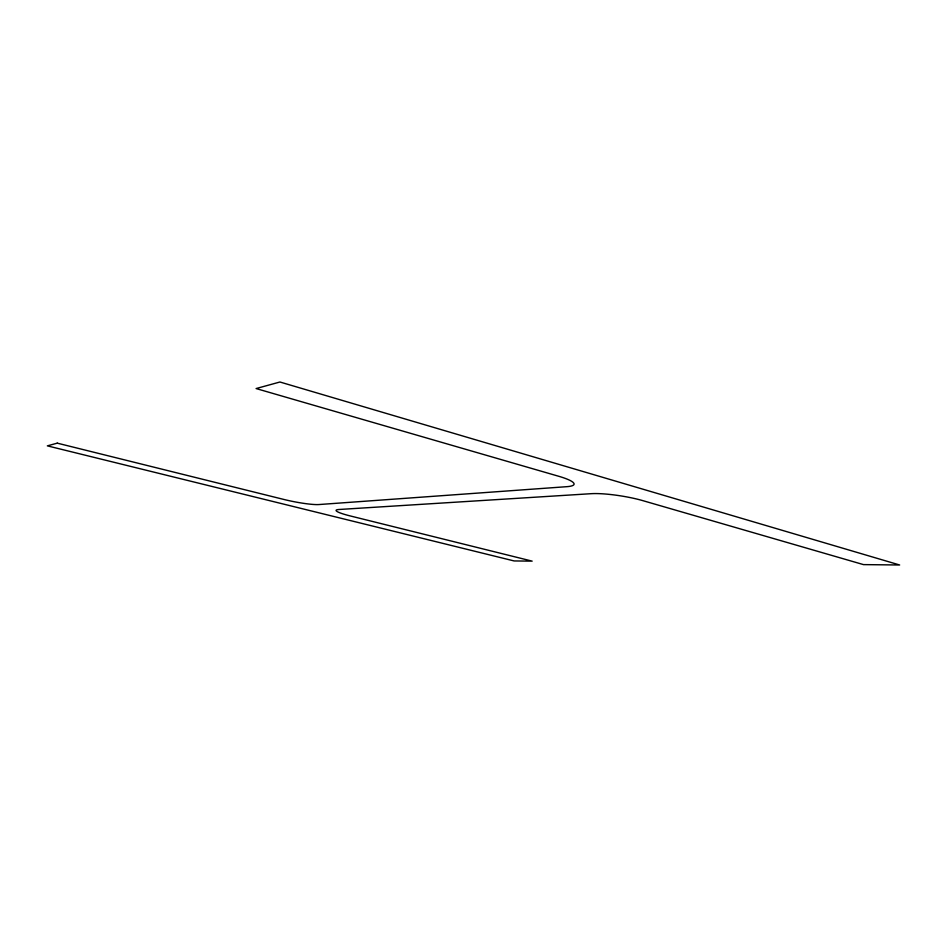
<?xml version="1.0" encoding="UTF-8"?>
<svg xmlns="http://www.w3.org/2000/svg" width="947" height="947" viewBox="0 0 947 947"><rect width="100%" height="100%" fill="white"/><g stroke="black" fill="none" stroke-linecap="round" stroke-linejoin="round"><path stroke-width="1.42" d="M57.258 443.149L47.35 445.859L514.114 560.944L532.155 561.133L350.201 515.926A26.386 3.161 10.7 0 1 338.766 509.51L591.319 493.683A36.388 5.86 9 0 1 642.741 500.62L863.498 564.613L899.65 564.992L279.933 382.008L256.104 388.554L558.754 476.282A37.537 6.369 9.6 0 1 566.827 486.675L318.914 504.55A27.238 3.326 11 0 1 283.899 499.46L57.258 443.149"/></g></svg>
